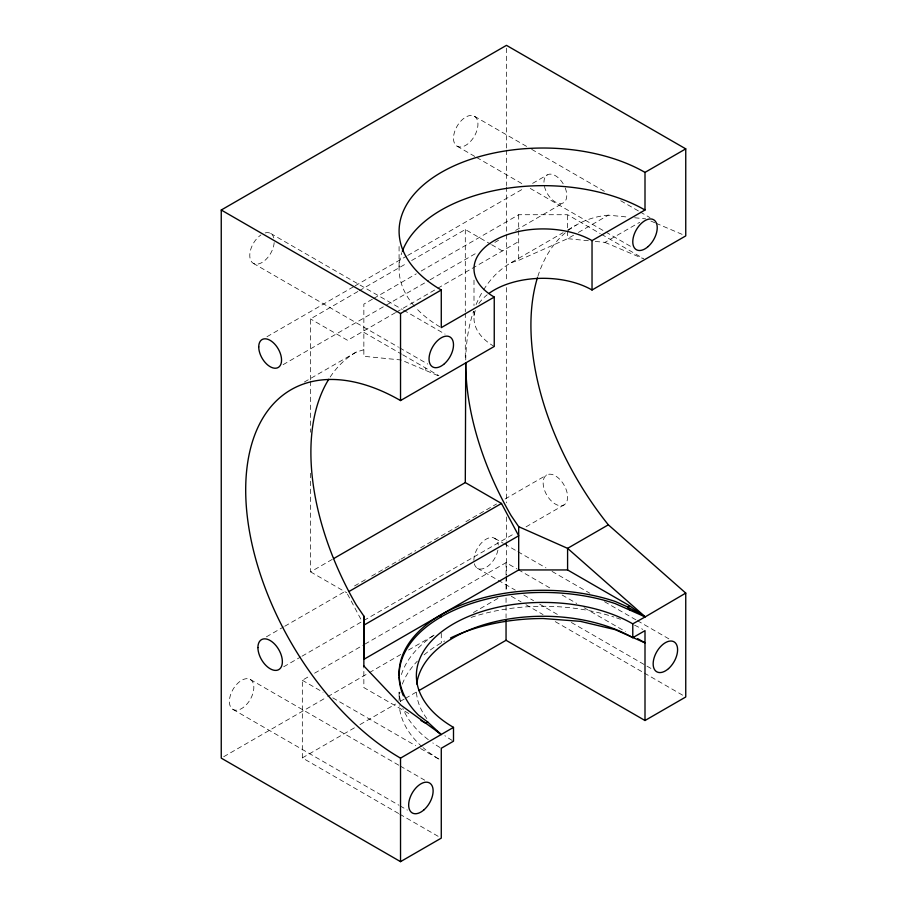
<?xml version="1.0" encoding="UTF-8"?>
<svg xmlns="http://www.w3.org/2000/svg" width="907" height="907" viewBox="0 0 907 907"><rect width="100%" height="100%" fill="white"/><g stroke="black" fill="none" stroke-linecap="round" stroke-linejoin="round"><path stroke-width="0.68" stroke-dasharray="4.54 3.4" d="M266.975 336.724L353.889 286.544M355.113 285.83L406.529 256.148M407.742 255.445L524.042 188.305M532.613 183.361L547.295 174.881M310.466 379.829L310.466 318.913L358.016 291.453M359.24 290.75L406.79 263.302M411.665 260.49L465.302 229.516L490.426 244.028M372.392 299.197L363.854 304.117L363.854 356.304L401.2 360L438.693 375.952M373.616 298.482L416.279 273.846M421.165 271.034L518.691 214.721L567.589 214.721L600.253 233.587M283.109 364.671L428.773 280.569M429.997 279.855L477.74 252.293M494.882 242.396L498.555 240.276M515.686 230.389L563.428 202.828M395.554 312.609L347.562 340.318L310.466 318.913M396.325 312.167L436.562 288.936M437.775 288.233L518.691 241.523M304.333 382.051L356.236 352.086L363.854 349.728M483.59 289.877A218.972 126.424 60 0 1 511.072 262.69L562.986 232.725M567.816 229.936L576.262 225.049M573.575 235.219L567.589 238.677L518.691 260.343L511.072 262.69M578.371 232.453L608.336 215.152L627.701 217.068M595.253 241.421L604.935 242.373L639.684 222.317M310.5 473.227L310.602 571.886L332.529 559.234M266.397 636.839L283.54 626.941M284.764 626.238L345.964 590.899M354.535 585.956L366.779 578.881M371.677 576.058L383.91 568.995M385.135 568.281L399.828 559.8M401.053 559.097L415.735 550.617M420.633 547.783L453.693 528.702M454.917 527.999L461.028 524.461M465.926 521.638L496.537 503.975M505.097 499.02L546.717 474.996M283.687 666.781L300.818 656.883M302.042 656.18L515.04 533.203M526.06 526.842L564.007 504.938M398.615 813.5L302.326 757.901L302.326 680.273L309.684 676.021M314.593 673.187L363.684 644.843M364.909 644.129L506.049 562.646L517.024 568.984M223.7 756.733L326.52 697.358M327.744 696.655L368.14 673.334M369.364 672.631L401.2 654.253M408.535 650.013L435.473 634.469M473.42 612.554L497.898 598.416M302.326 757.901L355.091 727.437M360 724.602L395.599 704.047M400.509 701.213L404.182 699.093M405.418 698.379L417.685 691.293M634.617 217.759L645.671 218.859M588.337 240.729L567.589 238.677L567.589 214.721M650.852 221.047L654.729 222.703M656.022 223.247L683.164 234.8M604.935 242.373L642.417 258.325M474.372 116.243A17.29 9.977 -60 0 1 468.885 143.023A17.29 9.977 -60 0 1 453.919 134.383A17.29 9.977 -60 0 1 474.372 116.243L526.808 146.526M531.683 149.338L607.305 192.998M620.717 200.742L639.016 211.297M640.229 212L649.99 217.635M457.083 146.186L475.37 156.752M476.594 157.455L524.155 184.915M530.255 188.429L604.652 231.387M605.876 232.09L631.487 246.874M601.454 234.278L643.8 258.722M491.628 244.709L502.399 250.933M270.637 233.428L402.357 309.48M403.57 310.183L445.042 334.116M253.348 263.37L398.479 347.166M399.704 347.869L427.753 364.058M363.854 332.347L401.506 354.081M402.731 354.784L438.897 375.668M494.734 538.327L503.272 543.259M504.496 543.962L516.695 551.003M517.908 551.705L545.969 567.895M552.057 571.421L589.867 593.246M604.504 601.692L636.215 620.003M637.428 620.705L670.364 639.718M518.237 569.687L551.15 588.688M562.125 595.015L576.75 603.461M584.063 607.69L625.501 631.612M477.456 568.27L496.968 579.539M498.181 580.242L515.255 590.094M523.793 595.026L533.554 600.661M539.654 604.175L557.941 614.742M571.365 622.485L651.861 668.958M511.344 596.284L521.106 601.919M525.981 604.742L543.055 614.595M555.254 621.635L643.063 672.336M644.287 673.039L683.311 695.567M310.602 571.886L346.791 592.781M408.796 713.514L363.854 687.574L363.854 665.965M302.326 680.273L323.039 692.234M332.79 697.868L415.678 745.713M420.553 748.536L440.054 759.794A144.054 83.172 0 0 1 423.093 747.651M250.264 679.468A17.29 9.977 -60 0 1 244.788 706.247A17.29 9.977 -60 0 1 229.811 697.608A17.29 9.977 -60 0 1 250.264 679.468L399.057 765.372M400.282 766.075L424.669 780.156M232.974 709.41L398.842 805.178M400.066 805.881L407.379 810.098M399.828 814.203L438.841 836.719M347.46 594.028L361.349 620.127M518.691 214.721L518.691 260.343M506.469 48.184L506.469 148.748M506.469 150.154L506.469 185.572M506.469 186.989L506.469 281.884M506.469 287.542L506.469 502.829M506.469 516.99L506.469 541.071M506.469 542.488L506.469 575.061M506.469 576.478L506.469 590.638M506.049 562.646L506.049 575.355M506.049 576.761L506.049 590.876M506.049 597.94L506.049 617.701M473.998 280.127L473.998 305.534M473.998 311.18L473.998 318.232M465.302 229.516L465.302 311.691M465.302 313.108L465.302 359.852M441.278 633.358L441.278 642.87M425.802 368.106L425.802 370.464M399.08 246.523L399.08 268.835M399.08 692.166L399.08 700.329A144.054 83.172 0 0 1 400.021 692.188M310.466 381.246L310.466 432.242M440.031 747.527A144.054 83.172 0 0 1 432.809 742.924M428.308 739.67A144.054 83.172 0 0 1 402.855 708.356M400.645 701.667A144.054 83.172 0 0 1 399.159 692.154M401.416 674.547A144.054 83.172 0 0 1 435.156 634.401M471.107 617.418A144.054 83.172 0 0 1 613.926 617.009M616.511 617.871A144.054 83.172 0 0 1 620.513 619.288M634.549 625.172A144.054 83.172 0 0 1 642.78 629.379M422.106 746.79A144.054 83.172 0 0 1 399.25 705.737M402.334 684.105A144.054 83.172 0 0 1 417.356 661.135M424.091 654.854A144.054 83.172 0 0 1 444.634 641M452.219 740.452A126.776 73.195 0 0 1 444.861 735.69M426.834 718.571A126.776 73.195 0 0 1 416.37 689.456M440.031 326.917A144.054 83.172 0 0 1 415.383 307.258M414.42 306.181A144.054 83.172 0 0 1 401.858 252.577M494.247 346.463A69.147 39.919 0 0 1 475.325 310.432M478.873 303.494A69.147 39.919 0 0 1 487.195 294.775M330.171 377.051A218.972 126.424 60 0 1 356.236 352.086M465.745 359.954A218.972 126.424 60 0 1 473.567 311.271M476.107 304.559A218.972 126.424 60 0 1 482.898 291.011M537.851 276.408A218.972 126.424 60 0 1 608.336 215.152M565.242 187.964A16.133 9.319 60 0 1 559.732 203.542A16.133 9.319 60 0 1 544.347 185.901M543.951 182.262A16.133 9.319 60 0 1 551.003 174.155A16.133 9.319 60 0 1 563.428 184.189M265.161 232.94A17.29 9.977 -60 0 1 273.801 237.929M274.175 242.6A17.29 9.977 -60 0 1 261.635 262.713A17.29 9.977 -60 0 1 249.776 255.865A17.29 9.977 -60 0 1 260.933 234.958M473.873 560.356A17.29 9.977 -60 0 1 485.562 539.506A17.29 9.977 -60 0 1 498.272 545.039M497.909 550.13A17.29 9.977 -60 0 1 486.095 567.408A17.29 9.977 -60 0 1 474.293 563.769M543.146 482.909A17.29 9.977 60 0 0 561.478 505.721A17.29 9.977 60 0 0 561.478 481.266A17.29 9.977 60 0 0 543.146 482.909"/><path stroke-width="1.36" d="M328.753 379.273A218.972 126.424 60 0 0 356.236 604.924L363.854 616.08L363.854 659.344L518.691 569.947L567.589 569.947L629.526 605.706L645.002 616.998L632.78 623.857A126.776 73.195 0 0 0 453.5 623.857A126.776 73.195 0 0 0 453.5 727.369L453.5 741.2L441.278 748.264L441.278 838.125L400.531 861.65L221.251 758.139L221.251 210.016L506.469 45.35L685.749 148.861L685.749 235.899L592.033 290.002A69.147 39.919 0 0 0 489.406 293.108M400.531 861.65L400.531 758.139L453.5 727.369M221.251 210.016L400.531 313.527L441.278 290.002A144.054 83.172 0 0 1 441.278 172.387A144.054 83.172 0 0 1 645.002 172.387L685.749 148.861M645.002 172.387L645.002 210.016L592.033 240.604A69.147 39.919 0 0 0 494.247 240.604A69.147 39.919 0 0 0 494.247 297.065L441.278 327.642L441.278 290.002M400.531 758.139A218.972 126.424 60 0 1 245.695 489.961A218.972 126.424 60 0 1 400.531 400.565L494.247 346.463L494.247 297.065M333.753 558.531L465.302 482.569L501.492 503.464L518.691 535.788L363.99 625.104M349.229 591.375L501.492 503.464M418.909 690.59L506.049 640.285L645.002 720.509L685.749 696.984L685.749 593.099L608.336 524.824L567.589 548.35L518.691 526.684L511.072 515.539A218.972 126.424 60 0 1 465.722 362.936L465.302 482.569M441.278 734.613L427.843 722.153L425.802 723.332L420.939 720.521M629.526 605.706L627.497 606.885L615.173 601.432A144.054 83.172 0 0 0 441.278 614.64A144.054 83.172 0 0 0 418.388 715.045L427.843 722.153M645.002 616.998L685.749 593.099M416.721 684.003A126.776 73.195 0 0 1 499.02 620.83A126.776 73.195 0 0 1 632.78 637.7L645.002 630.637L645.002 720.509M629.741 610.048L627.497 606.885L643.925 616.352L615.173 603.586A144.054 83.172 0 0 0 399.08 675.613M637.689 638.653L645.002 642.87L615.173 629.651L580.423 621.352L543.146 618.517A144.054 83.172 0 0 0 450.518 637.984M436.21 730.679L440.405 733.842L401.2 705.385L363.854 665.965M645.002 616.624L567.589 548.35L567.589 569.947M632.78 623.857L632.78 637.7M592.033 240.604L592.033 290.002M518.691 526.684L518.691 569.947M506.049 620.524L506.049 640.285M441.278 614.64L441.278 616.805M400.531 313.527L400.531 400.565M363.854 616.08L363.854 666.396M403.411 695.839A144.054 83.172 0 0 1 399.103 676.962M402.334 251.25A144.054 83.172 0 0 1 502.467 189.041A144.054 83.172 0 0 1 645.002 210.016M608.336 524.824A218.972 126.424 60 0 1 537.409 277.803M258.733 346.928A16.133 9.319 60 0 0 275.853 368.219A16.133 9.319 60 0 0 275.853 345.408A16.133 9.319 60 0 0 258.733 346.928M257.917 647.575A17.29 9.977 60 0 0 276.261 670.386A17.29 9.977 60 0 0 276.261 645.943A17.29 9.977 60 0 0 257.917 647.575M444.441 363.718A17.29 9.977 -60 0 0 449.917 336.939A17.29 9.977 -60 0 0 429.465 355.068A17.29 9.977 -60 0 0 444.441 363.718M424.068 809.758A17.29 9.977 -60 0 0 429.544 782.979A17.29 9.977 -60 0 0 409.091 801.108A17.29 9.977 -60 0 0 424.068 809.758M668.538 668.606A17.29 9.977 -60 0 0 674.026 641.827A17.29 9.977 -60 0 0 653.573 659.967A17.29 9.977 -60 0 0 668.538 668.606M648.165 246.534A17.29 9.977 -60 0 0 653.652 219.755A17.29 9.977 -60 0 0 633.199 237.883A17.29 9.977 -60 0 0 648.165 246.534"/></g></svg>
